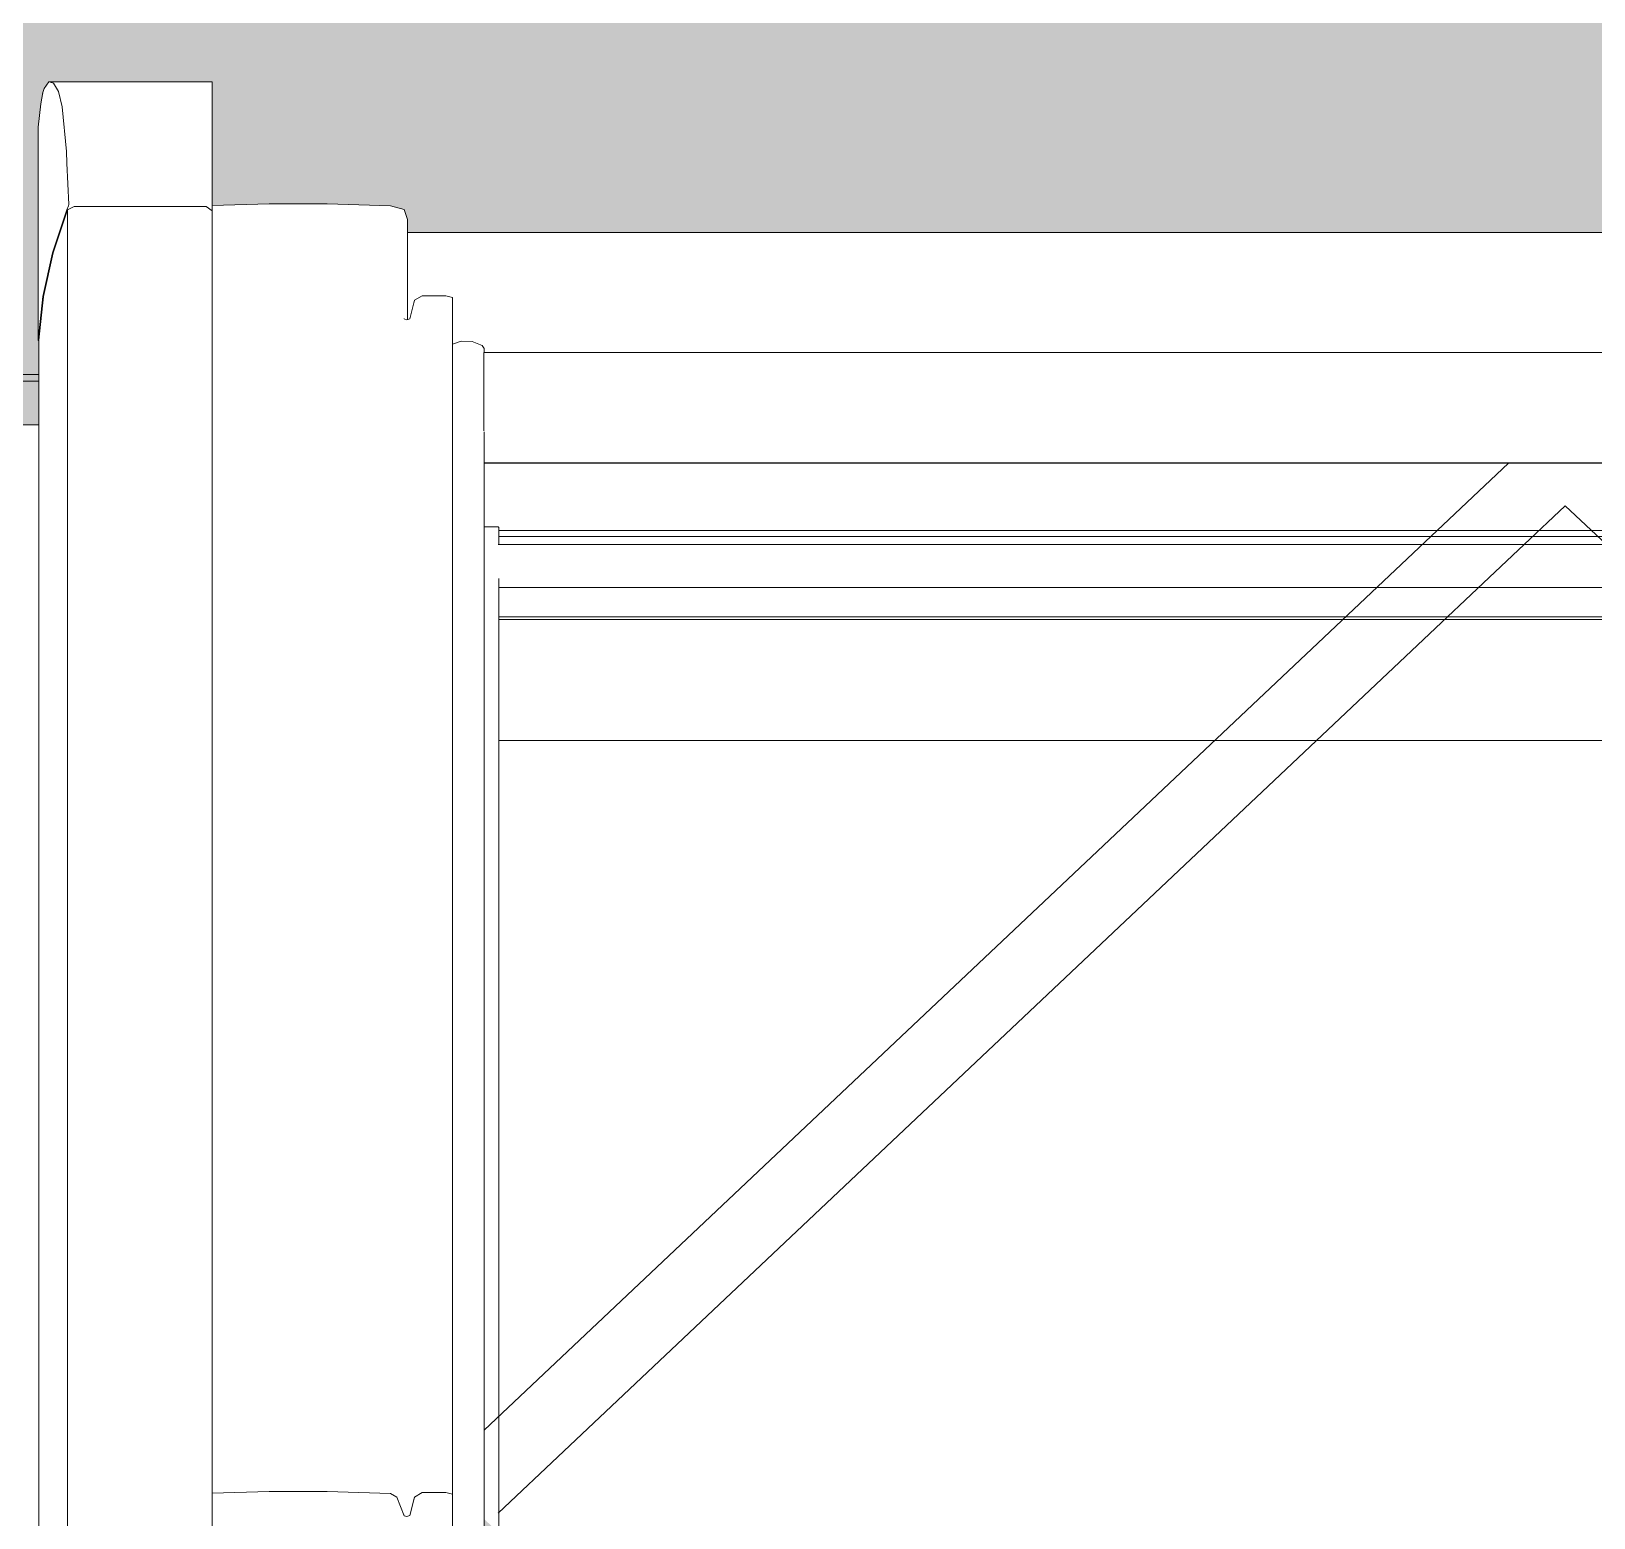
# Model space of a CAD drawing. Header units: metres. Extents: x -208 to 1512, y -277 to 123.
# Drawn here: x 829.9265 to 830.3621, y -2.5162 to -2.1018 of the extents above; entities that cross this region are included whole.
import ezdxf

# ---------------------------------------------------------------- set-up
doc = ezdxf.new("R2010")
doc.units = ezdxf.units.M
doc.header["$MEASUREMENT"] = 0
doc.linetypes.add('Wipeout_Contour', pattern=[1, 0, -1])
for name, color, linetype in [('325 Dachfenster', 7, 'Continuous'), ('330 Dachaufbau', 7, 'Continuous'), ('918 Lageplan Beschriftung.x', 7, 'Continuous')]:
    doc.layers.add(name, color=color, linetype=linetype)

# ---------------------------------------------------------------- blocks, each defined once
blk = doc.blocks.new('Dachfläche_55_5', base_point=(825.25622, 0.07))
at = {"color": 254, "linetype": 'Wipeout_Contour', "lineweight": 0, "ltscale": 3319.661494}
blk.add_wipeout([(829.06228, -2.1975), (829.06228, -2.22224), (830.76228, -2.22224), (830.76228, -2.1975)], dxfattribs=at).dxf.layer = '330 Dachaufbau'
at = {"layer": '330 Dachaufbau', "linetype": 'Continuous', "lineweight": 0, "true_color": 0x000000}
h = blk.add_hatch(color=18, dxfattribs=at)
h.paths.add_polyline_path([(828.70228, -0.4), (829.01228, -0.4), (829.01228, 0.07), (828.05728, 0.07), (828.05728, -0.77152), (826.30728, -0.77152), (826.30728, 0.07), (825.25622, 0.07), (825.27334, -4.6), (831.58228, -4.6), (831.58228, -0.82361), (828.70228, -0.82361)])
h.paths.add_polyline_path([(829.06228, -2.1975), (830.76228, -2.1975), (830.76228, -3.79873), (829.06228, -3.79873)], flags=0)
h.paths.add_polyline_path([(826.33228, -3.79873), (826.33228, -2.1975), (828.03228, -2.1975), (828.03228, -3.79873)], flags=0)
at = {"layer": '330 Dachaufbau', "color": 7, "linetype": 'Continuous', "lineweight": 18, "flags": 128}
blk.add_lwpolyline([(830.76228, -2.1975), (829.06228, -2.1975)], dxfattribs=at)
at = {"color": 254, "linetype": 'Wipeout_Contour', "lineweight": 0, "ltscale": 3319.662104}
blk.add_wipeout([(829.06228, -2.2576), (829.06228, -2.27528), (830.76228, -2.27528), (830.76228, -2.2576)], dxfattribs=at).dxf.layer = '330 Dachaufbau'
at = {"layer": '330 Dachaufbau', "color": 7, "linetype": 'Continuous', "lineweight": 18, "flags": 128}
blk.add_lwpolyline([(829.06228, -2.27528), (830.76228, -2.27528)], dxfattribs=at)
at = {"color": 254, "linetype": 'Wipeout_Contour', "lineweight": 0, "ltscale": 3319.661817}
blk.add_wipeout([(829.06228, -2.22224), (829.06228, -2.2576), (830.76228, -2.2576), (830.76228, -2.22224)], dxfattribs=at).dxf.layer = '330 Dachaufbau'
blk = doc.blocks.new('VELUX SlopeRoofBundle[41]_5', base_point=(825.25728, 0))
at = {"color": 254, "linetype": 'Wipeout_Contour', "lineweight": 0, "ltscale": 4149.568361}
blk.add_wipeout([(829.92843, -2.18793), (829.92973, -2.17569), (829.92973, -2.11886), (829.9292, -2.12203), (829.92843, -2.12852)], dxfattribs=at).dxf.layer = '325 Dachfenster'
at = {"color": 254, "linetype": 'Wipeout_Contour', "lineweight": 0, "ltscale": 3319.926996}
blk.add_wipeout([(829.93643, -2.13852), (829.93643, -2.15157), (829.93685, -2.15046), (829.93694, -2.15004)], dxfattribs=at).dxf.layer = '325 Dachfenster'
at = {"color": 254, "linetype": 'Wipeout_Contour', "lineweight": 0, "ltscale": 3321.42876}
blk.add_wipeout([(830.05263, -2.20216), (830.65563, -2.20216), (830.65563, -2.19156), (830.05263, -2.19156)], dxfattribs=at).dxf.layer = '325 Dachfenster'
at = {"color": 254, "linetype": 'Wipeout_Contour', "lineweight": 0, "ltscale": 4149.128656}
blk.add_wipeout([(829.91413, -2.22338), (829.92863, -2.22338), (829.92863, -2.21296), (829.92863, -2.21148), (829.91413, -2.21147)], dxfattribs=at).dxf.layer = '325 Dachfenster'
at = {"color": 254, "linetype": 'Wipeout_Contour', "lineweight": 0, "ltscale": 6642.857468}
blk.add_wipeout([(830.65563, -2.21235), (830.05263, -2.21235), (830.05263, -2.2132), (830.05273, -2.21347), (830.05273, -2.21425), (830.65553, -2.21425), (830.65553, -2.21347), (830.65563, -2.2132)], dxfattribs=at).dxf.layer = '325 Dachfenster'
at = {"color": 254, "linetype": 'Wipeout_Contour', "lineweight": 0, "ltscale": 3321.429014}
blk.add_wipeout([(830.05273, -2.21934), (830.05273, -2.2221), (830.65553, -2.2221), (830.65553, -2.21934)], dxfattribs=at).dxf.layer = '325 Dachfenster'
at = {"color": 254, "linetype": 'Wipeout_Contour', "lineweight": 0, "ltscale": 3319.956467}
blk.add_wipeout([(829.99283, -2.50891), (829.97693, -2.50942), (829.97693, -2.69331), (829.99283, -2.69331)], dxfattribs=at).dxf.layer = '325 Dachfenster'
at = {"color": 254, "linetype": 'Wipeout_Contour', "lineweight": 0, "ltscale": 3320.134755}
blk.add_wipeout([(830.02843, -2.51053), (830.02843, -2.69331), (830.03043, -2.69331), (830.03043, -2.51569)], dxfattribs=at).dxf.layer = '325 Dachfenster'
at = {"color": 254, "linetype": 'Wipeout_Contour', "lineweight": 0, "ltscale": 3320.188867}
blk.add_wipeout([(830.04203, -2.50919), (830.04203, -2.69331), (830.04393, -2.69331), (830.04393, -2.50968)], dxfattribs=at).dxf.layer = '325 Dachfenster'
at = {"color": 254, "linetype": 'Wipeout_Contour', "lineweight": 0, "ltscale": 4979.824507}
blk.add_wipeout([(829.93013, -2.11774), (829.92973, -2.11886), (829.92973, -2.17569), (829.93243, -2.16352), (829.93243, -2.11619), (829.93143, -2.11589)], dxfattribs=at).dxf.layer = '325 Dachfenster'
at = {"color": 254, "linetype": 'Wipeout_Contour', "lineweight": 0, "ltscale": 3321.428839}
blk.add_wipeout([(830.05263, -2.20648), (830.65563, -2.20648), (830.65563, -2.20216), (830.05263, -2.20216)], dxfattribs=at).dxf.layer = '325 Dachfenster'
at = {"color": 254, "linetype": 'Wipeout_Contour', "lineweight": 0, "ltscale": 3321.42895}
blk.add_wipeout([(830.05273, -2.21531), (830.65553, -2.21531), (830.65553, -2.21425), (830.05273, -2.21425)], dxfattribs=at).dxf.layer = '325 Dachfenster'
at = {"color": 254, "linetype": 'Wipeout_Contour', "lineweight": 0, "ltscale": 8296.820949}
blk.add_wipeout([(829.91413, -2.22338), (829.91413, -2.84047), (829.92651, -2.84047), (829.92653, -2.79316), (829.92653, -2.77719), (829.92783, -2.76329), (829.92843, -2.76014), (829.92843, -2.76012), (829.92863, -2.75824), (829.92863, -2.22338)], dxfattribs=at).dxf.layer = '325 Dachfenster'
at = {"color": 254, "linetype": 'Wipeout_Contour', "lineweight": 0, "ltscale": 3321.429029}
blk.add_wipeout([(830.05273, -2.22217), (830.65553, -2.22217), (830.65553, -2.2221), (830.05273, -2.2221)], dxfattribs=at).dxf.layer = '325 Dachfenster'
at = {"color": 254, "linetype": 'Wipeout_Contour', "lineweight": 0, "ltscale": 3320.127079}
blk.add_wipeout([(830.02663, -2.50947), (830.02663, -2.69331), (830.02843, -2.69331), (830.02843, -2.51053)], dxfattribs=at).dxf.layer = '325 Dachfenster'
at = {"color": 254, "linetype": 'Wipeout_Contour', "lineweight": 0, "ltscale": 6639.359802}
blk.add_wipeout([(829.93273, -2.11624), (829.93243, -2.11619), (829.93243, -2.16352), (829.93643, -2.15157), (829.93643, -2.13852), (829.93631, -2.13533), (829.9351, -2.1228), (829.93414, -2.11859)], dxfattribs=at).dxf.layer = '325 Dachfenster'
at = {"color": 254, "linetype": 'Wipeout_Contour', "lineweight": 0, "ltscale": 3321.428889}
blk.add_wipeout([(830.05263, -2.2115), (830.65563, -2.2115), (830.65563, -2.20648), (830.05263, -2.20648)], dxfattribs=at).dxf.layer = '325 Dachfenster'
at = {"color": 254, "linetype": 'Wipeout_Contour', "lineweight": 0, "ltscale": 3321.428959}
blk.add_wipeout([(830.05273, -2.21595), (830.65553, -2.21595), (830.65553, -2.21531), (830.05273, -2.21531)], dxfattribs=at).dxf.layer = '325 Dachfenster'
at = {"color": 254, "linetype": 'Wipeout_Contour', "lineweight": 0, "ltscale": 3320.088267}
blk.add_wipeout([(830.00903, -2.50891), (830.00903, -2.69331), (830.02663, -2.69331), (830.02663, -2.50947)], dxfattribs=at).dxf.layer = '325 Dachfenster'
at = {"color": 254, "linetype": 'Wipeout_Contour', "lineweight": 0, "ltscale": 3320.140302}
blk.add_wipeout([(830.03043, -2.51569), (830.03043, -2.69331), (830.03123, -2.69331), (830.03123, -2.51591)], dxfattribs=at).dxf.layer = '325 Dachfenster'
at = {"color": 254, "linetype": 'Wipeout_Contour', "lineweight": 0, "ltscale": 4150.215085}
blk.add_wipeout([(829.93143, -2.11589), (829.93243, -2.11619), (829.93273, -2.11624), (829.97693, -2.11624), (829.97693, -2.11589)], dxfattribs=at).dxf.layer = '325 Dachfenster'
at = {"color": 254, "linetype": 'Wipeout_Contour', "lineweight": 0, "ltscale": 3319.812041}
blk.add_wipeout([(829.97693, -2.11859), (829.93414, -2.11859), (829.9351, -2.1228), (829.97693, -2.1228)], dxfattribs=at).dxf.layer = '325 Dachfenster'
at = {"color": 254, "linetype": 'Wipeout_Contour', "lineweight": 0, "ltscale": 3321.42892}
blk.add_wipeout([(830.05263, -2.21235), (830.65563, -2.21235), (830.65563, -2.2115), (830.05263, -2.2115)], dxfattribs=at).dxf.layer = '325 Dachfenster'
at = {"color": 254, "linetype": 'Wipeout_Contour', "lineweight": 0, "ltscale": 3321.428985}
blk.add_wipeout([(830.05273, -2.21666), (830.05273, -2.21934), (830.65553, -2.21934), (830.65553, -2.21666)], dxfattribs=at).dxf.layer = '325 Dachfenster'
at = {"color": 254, "linetype": 'Wipeout_Contour', "lineweight": 0, "ltscale": 3320.020658}
blk.add_wipeout([(829.99283, -2.50891), (829.99283, -2.69331), (830.00903, -2.69331), (830.00903, -2.50891)], dxfattribs=at).dxf.layer = '325 Dachfenster'
at = {"color": 254, "linetype": 'Wipeout_Contour', "lineweight": 0, "ltscale": 3320.143503}
blk.add_wipeout([(830.03123, -2.51591), (830.03123, -2.69331), (830.03203, -2.69331), (830.03203, -2.51562)], dxfattribs=at).dxf.layer = '325 Dachfenster'
at = {"color": 254, "linetype": 'Wipeout_Contour', "lineweight": 0, "ltscale": 3319.800299}
blk.add_wipeout([(829.93273, -2.11624), (829.93414, -2.11859), (829.97693, -2.11859), (829.97693, -2.11624)], dxfattribs=at).dxf.layer = '325 Dachfenster'
at = {"color": 254, "linetype": 'Wipeout_Contour', "lineweight": 0, "ltscale": 3319.807879}
blk.add_wipeout([(829.9351, -2.1228), (829.93631, -2.13533), (829.97693, -2.13533), (829.97693, -2.1228)], dxfattribs=at).dxf.layer = '325 Dachfenster'
at = {"color": 254, "linetype": 'Wipeout_Contour', "lineweight": 0, "ltscale": 3319.953421}
blk.add_wipeout([(829.97693, -2.1757), (829.97693, -2.50942), (829.99283, -2.50891), (829.99283, -2.17519)], dxfattribs=at).dxf.layer = '325 Dachfenster'
at = {"color": 254, "linetype": 'Wipeout_Contour', "lineweight": 0, "ltscale": 3321.428967}
blk.add_wipeout([(830.05273, -2.21595), (830.05273, -2.21666), (830.65553, -2.21666), (830.65553, -2.21595)], dxfattribs=at).dxf.layer = '325 Dachfenster'
at = {"color": 254, "linetype": 'Wipeout_Contour', "lineweight": 0, "ltscale": 3320.147754}
blk.add_wipeout([(830.03203, -2.51562), (830.03203, -2.69331), (830.03333, -2.69331), (830.03333, -2.51046)], dxfattribs=at).dxf.layer = '325 Dachfenster'
at = {"layer": '325 Dachfenster', "linetype": 'Continuous', "lineweight": 0, "flags": 128}
blk.add_lwpolyline([(829.93143, -2.11589), (829.97693, -2.11589)], dxfattribs=at)
at = {"color": 254, "linetype": 'Wipeout_Contour', "lineweight": 0, "ltscale": 3320.017621}
blk.add_wipeout([(829.99283, -2.17519), (829.99283, -2.50891), (830.00903, -2.50891), (830.00903, -2.17519)], dxfattribs=at).dxf.layer = '325 Dachfenster'
at = {"color": 254, "linetype": 'Wipeout_Contour', "lineweight": 0, "ltscale": 3320.131651}
blk.add_wipeout([(830.02843, -2.17681), (830.02843, -2.51053), (830.03043, -2.51569), (830.03043, -2.18197)], dxfattribs=at).dxf.layer = '325 Dachfenster'
at = {"color": 254, "linetype": 'Wipeout_Contour', "lineweight": 0, "ltscale": 3320.15448}
blk.add_wipeout([(830.03333, -2.51046), (830.03333, -2.69331), (830.03543, -2.69331), (830.03543, -2.50919)], dxfattribs=at).dxf.layer = '325 Dachfenster'
at = {"color": 254, "linetype": 'Wipeout_Contour', "lineweight": 0, "ltscale": 3319.951382}
blk.add_wipeout([(829.97693, -2.15039), (829.97693, -2.1757), (829.99283, -2.17519), (829.99283, -2.14987)], dxfattribs=at).dxf.layer = '325 Dachfenster'
at = {"color": 254, "linetype": 'Wipeout_Contour', "lineweight": 0, "ltscale": 3320.124028}
blk.add_wipeout([(830.02663, -2.50947), (830.02843, -2.51053), (830.02843, -2.17681), (830.02663, -2.17575)], dxfattribs=at).dxf.layer = '325 Dachfenster'
at = {"color": 254, "linetype": 'Wipeout_Contour', "lineweight": 0, "ltscale": 3320.171859}
blk.add_wipeout([(830.03543, -2.69331), (830.04203, -2.69331), (830.04203, -2.50919), (830.03543, -2.50919)], dxfattribs=at).dxf.layer = '325 Dachfenster'
at = {"color": 254, "linetype": 'Wipeout_Contour', "lineweight": 0, "ltscale": 4150.258747}
blk.add_wipeout([(829.93631, -2.13533), (829.93643, -2.13852), (829.93694, -2.15004), (829.97693, -2.15004), (829.97693, -2.13533)], dxfattribs=at).dxf.layer = '325 Dachfenster'
at = {"color": 254, "linetype": 'Wipeout_Contour', "lineweight": 0, "ltscale": 3320.08522}
blk.add_wipeout([(830.00903, -2.50891), (830.02663, -2.50947), (830.02663, -2.17575), (830.00903, -2.17519)], dxfattribs=at).dxf.layer = '325 Dachfenster'
at = {"color": 254, "linetype": 'Wipeout_Contour', "lineweight": 0, "ltscale": 4980.951871}
blk.add_wipeout([(830.03043, -2.51569), (830.03123, -2.51591), (830.03123, -2.18222), (830.03053, -2.18204), (830.03053, -2.182), (830.03043, -2.18197)], dxfattribs=at).dxf.layer = '325 Dachfenster'
at = {"layer": '325 Dachfenster', "linetype": 'Continuous', "lineweight": 0, "flags": 128}
blk.add_lwpolyline([(830.02843, -2.51053), (830.02663, -2.50947)], dxfattribs=at)
at = {"color": 254, "linetype": 'Wipeout_Contour', "lineweight": 0, "ltscale": 11622.31024}
blk.add_wipeout([(829.92973, -2.17569), (829.92843, -2.18793), (829.92863, -2.18808), (829.92863, -2.18793), (829.92993, -2.17569), (829.93263, -2.16352), (829.93663, -2.15157), (829.93843, -2.15061), (829.97523, -2.15061), (829.97693, -2.15186), (829.97693, -2.15046), (829.93685, -2.15046), (829.93643, -2.15157), (829.93243, -2.16352)], dxfattribs=at).dxf.layer = '325 Dachfenster'
at = {"color": 254, "linetype": 'Wipeout_Contour', "lineweight": 0, "ltscale": 3320.015603}
blk.add_wipeout([(829.99283, -2.17519), (830.00903, -2.17519), (830.00903, -2.14987), (829.99283, -2.14987)], dxfattribs=at).dxf.layer = '325 Dachfenster'
at = {"color": 254, "linetype": 'Wipeout_Contour', "lineweight": 0, "ltscale": 3320.140489}
blk.add_wipeout([(830.03123, -2.18222), (830.03123, -2.51591), (830.03203, -2.51562), (830.03203, -2.18194)], dxfattribs=at).dxf.layer = '325 Dachfenster'
at = {"color": 254, "linetype": 'Wipeout_Contour', "lineweight": 0, "ltscale": 3319.837299}
blk.add_wipeout([(829.93694, -2.15004), (829.93685, -2.15046), (829.97693, -2.15046), (829.97693, -2.15004)], dxfattribs=at).dxf.layer = '325 Dachfenster'
at = {"color": 254, "linetype": 'Wipeout_Contour', "lineweight": 0, "ltscale": 4149.322446}
blk.add_wipeout([(829.92863, -2.18793), (829.92863, -2.75824), (829.92973, -2.74788), (829.92993, -2.74698), (829.92993, -2.17569)], dxfattribs=at).dxf.layer = '325 Dachfenster'
at = {"color": 254, "linetype": 'Wipeout_Contour', "lineweight": 0, "ltscale": 3320.14469}
blk.add_wipeout([(830.03203, -2.18194), (830.03203, -2.51562), (830.03333, -2.51046), (830.03333, -2.17678)], dxfattribs=at).dxf.layer = '325 Dachfenster'
at = {"layer": '325 Dachfenster', "linetype": 'Continuous', "lineweight": 0, "flags": 128}
for points in [[(830.03043, -2.51569), (830.02843, -2.51053)], [(830.03123, -2.51591), (830.03043, -2.51569)], [(830.03203, -2.51562), (830.03123, -2.51591)]]:
    blk.add_lwpolyline(points, dxfattribs=at)
at = {"color": 254, "linetype": 'Wipeout_Contour', "lineweight": 0, "ltscale": 4149.253178}
blk.add_wipeout([(829.92993, -2.17569), (829.92993, -2.74698), (829.93243, -2.73571), (829.93263, -2.73511), (829.93263, -2.16352)], dxfattribs=at).dxf.layer = '325 Dachfenster'
at = {"color": 254, "linetype": 'Wipeout_Contour', "lineweight": 0, "ltscale": 3320.151467}
blk.add_wipeout([(830.03333, -2.17678), (830.03333, -2.51046), (830.03543, -2.50919), (830.03543, -2.1755)], dxfattribs=at).dxf.layer = '325 Dachfenster'
at = {"layer": '325 Dachfenster', "linetype": 'Continuous', "lineweight": 0, "flags": 128}
for points in [[(829.92843, -2.12852), (829.92843, -2.18793)], [(829.92843, -2.18793), (829.92863, -2.18808)], [(829.92863, -2.18793), (829.92863, -2.75824)], [(829.92863, -2.21148), (829.91413, -2.21147), (829.89963, -2.21148)]]:
    blk.add_lwpolyline(points, dxfattribs=at)
at = {"color": 254, "linetype": 'Wipeout_Contour', "lineweight": 0, "ltscale": 4149.246317}
blk.add_wipeout([(829.93663, -2.15157), (829.93263, -2.16352), (829.93263, -2.73511), (829.93643, -2.72376), (829.93663, -2.72323)], dxfattribs=at).dxf.layer = '325 Dachfenster'
at = {"color": 254, "linetype": 'Wipeout_Contour', "lineweight": 0, "ltscale": 3319.798973}
blk.add_wipeout([(830.02843, -2.17681), (830.03043, -2.1819), (830.03143, -2.15426), (830.03043, -2.1515)], dxfattribs=at).dxf.layer = '325 Dachfenster'
at = {"color": 254, "linetype": 'Wipeout_Contour', "lineweight": 0, "ltscale": 3320.168894}
blk.add_wipeout([(830.03543, -2.1755), (830.03543, -2.50919), (830.04203, -2.50919), (830.04203, -2.1755)], dxfattribs=at).dxf.layer = '325 Dachfenster'
at = {"layer": '325 Dachfenster', "linetype": 'Continuous', "lineweight": 0, "flags": 128}
for points in [[(830.03333, -2.51046), (830.03203, -2.51562)], [(830.03543, -2.50919), (830.03333, -2.51046)]]:
    blk.add_lwpolyline(points, dxfattribs=at)
at = {"color": 254, "linetype": 'Wipeout_Contour', "lineweight": 0, "ltscale": 4980.326773}
blk.add_wipeout([(829.93663, -2.15157), (829.93663, -2.72323), (829.93688, -2.72258), (829.93697, -2.72249), (829.93843, -2.72249), (829.93843, -2.15061)], dxfattribs=at).dxf.layer = '325 Dachfenster'
at = {"color": 254, "linetype": 'Wipeout_Contour', "lineweight": 0, "ltscale": 2490.121922}
blk.add_wipeout([(830.03043, -2.1515), (830.02663, -2.17575), (830.02843, -2.17681)], dxfattribs=at).dxf.layer = '325 Dachfenster'
at = {"color": 254, "linetype": 'Wipeout_Contour', "lineweight": 0, "ltscale": 3320.18556}
blk.add_wipeout([(830.04203, -2.1755), (830.04203, -2.50919), (830.04393, -2.50968), (830.04393, -2.176)], dxfattribs=at).dxf.layer = '325 Dachfenster'
at = {"color": 254, "linetype": 'Wipeout_Contour', "lineweight": 0, "ltscale": 3319.84244}
blk.add_wipeout([(829.93843, -2.15061), (829.93843, -2.72249), (829.97523, -2.72249), (829.97523, -2.15061)], dxfattribs=at).dxf.layer = '325 Dachfenster'
at = {"color": 254, "linetype": 'Wipeout_Contour', "lineweight": 0, "ltscale": 3320.08318}
blk.add_wipeout([(830.00903, -2.14987), (830.00903, -2.17519), (830.02663, -2.17575), (830.02663, -2.15044)], dxfattribs=at).dxf.layer = '325 Dachfenster'
at = {"color": 254, "linetype": 'Wipeout_Contour', "lineweight": 0, "ltscale": 5810.715265}
blk.add_wipeout([(830.03043, -2.1819), (830.03046, -2.18198), (830.03053, -2.182), (830.03053, -2.18204), (830.03123, -2.18222), (830.03143, -2.18215), (830.03143, -2.15426)], dxfattribs=at).dxf.layer = '325 Dachfenster'
at = {"color": 254, "linetype": 'Wipeout_Contour', "lineweight": 0, "ltscale": 11625.003309}
blk.add_wipeout([(830.04393, -2.18441), (830.04393, -2.18898), (830.04633, -2.18816), (830.04943, -2.18823), (830.05223, -2.18936), (830.05273, -2.19021), (830.05273, -2.19134), (830.65553, -2.19134), (830.65553, -2.19021), (830.65603, -2.18936), (830.65883, -2.18823), (830.66193, -2.18816), (830.66433, -2.18898), (830.66433, -2.18441)], dxfattribs=at).dxf.layer = '325 Dachfenster'
at = {"layer": '325 Dachfenster', "linetype": 'Continuous', "lineweight": 0, "flags": 128}
for points in [[(829.92843, -2.12852), (829.9292, -2.12203), (829.92973, -2.11886), (829.93013, -2.11774), (829.93143, -2.11589), (829.93243, -2.11619), (829.93273, -2.11624), (829.93414, -2.11859), (829.9351, -2.1228), (829.93631, -2.13533), (829.93643, -2.13852), (829.93694, -2.15004)], [(829.93685, -2.15046), (829.93643, -2.15157), (829.93243, -2.16352), (829.92973, -2.17569), (829.92843, -2.18793)], [(829.92863, -2.18793), (829.92993, -2.17569), (829.93263, -2.16352), (829.93663, -2.15157)], [(829.93663, -2.15157), (829.93843, -2.15061)], [(829.93663, -2.15157), (829.93663, -2.72323)], [(829.93685, -2.15046), (829.93694, -2.15004)]]:
    blk.add_lwpolyline(points, dxfattribs=at)
at = {"color": 254, "linetype": 'Wipeout_Contour', "lineweight": 0, "ltscale": 3319.919452}
blk.add_wipeout([(829.97523, -2.15061), (829.97523, -2.72249), (829.97693, -2.72249), (829.97693, -2.15186)], dxfattribs=at).dxf.layer = '325 Dachfenster'
at = {"color": 254, "linetype": 'Wipeout_Contour', "lineweight": 0, "ltscale": 2490.591348}
blk.add_wipeout([(830.02663, -2.17575), (830.03043, -2.1515), (830.02663, -2.15044)], dxfattribs=at).dxf.layer = '325 Dachfenster'
at = {"color": 254, "linetype": 'Wipeout_Contour', "lineweight": 0, "ltscale": 3320.195577}
blk.add_wipeout([(830.04393, -2.18898), (830.04393, -2.69331), (830.04633, -2.69331), (830.04633, -2.18816)], dxfattribs=at).dxf.layer = '325 Dachfenster'
at = {"color": 254, "linetype": 'Wipeout_Contour', "lineweight": 0, "ltscale": 3321.428703}
blk.add_wipeout([(830.05263, -2.19156), (830.65563, -2.19156), (830.65563, -2.19134), (830.05263, -2.19134)], dxfattribs=at).dxf.layer = '325 Dachfenster'
at = {"layer": '325 Dachfenster', "linetype": 'Continuous', "lineweight": 0, "flags": 128}
for points in [[(829.97693, -2.15004), (829.97693, -2.13533), (829.97693, -2.1228), (829.97693, -2.11859), (829.97693, -2.11624), (829.97693, -2.11589)], [(829.93843, -2.15061), (829.97523, -2.15061)], [(829.97523, -2.15061), (829.97693, -2.15186)], [(830.03043, -2.1515), (830.02663, -2.15044), (830.00903, -2.14987), (829.99283, -2.14987), (829.97693, -2.15039)], [(829.97693, -2.15046), (829.97693, -2.15004)], [(829.97693, -2.15186), (829.97693, -2.15046)], [(830.03143, -2.15426), (830.03043, -2.1515)], [(829.97693, -2.15186), (829.97693, -2.72249)], [(830.02663, -2.50947), (830.00903, -2.50891), (829.99283, -2.50891), (829.97693, -2.50942)], [(830.04393, -2.50968), (830.04203, -2.50919), (830.03543, -2.50919)]]:
    blk.add_lwpolyline(points, dxfattribs=at)
at = {"color": 254, "linetype": 'Wipeout_Contour', "lineweight": 0, "ltscale": 3321.428414}
blk.add_wipeout([(830.03143, -2.1579), (830.03143, -2.16985), (830.67683, -2.16985), (830.67683, -2.1579)], dxfattribs=at).dxf.layer = '325 Dachfenster'
at = {"color": 254, "linetype": 'Wipeout_Contour', "lineweight": 0, "ltscale": 3319.162365}
blk.add_wipeout([(830.03043, -2.1819), (830.02843, -2.17681), (830.03043, -2.18197), (830.03046, -2.18198)], dxfattribs=at).dxf.layer = '325 Dachfenster'
at = {"color": 254, "linetype": 'Wipeout_Contour', "lineweight": 0, "ltscale": 3320.206644}
blk.add_wipeout([(830.04633, -2.18816), (830.04633, -2.69331), (830.04943, -2.69331), (830.04943, -2.18823)], dxfattribs=at).dxf.layer = '325 Dachfenster'
at = {"color": 254, "linetype": 'Wipeout_Contour', "lineweight": 0, "ltscale": 6638.843042}
blk.add_wipeout([(830.05223, -2.18936), (830.05223, -2.69331), (830.05273, -2.69331), (830.05273, -2.21347), (830.05263, -2.2132), (830.05263, -2.19134), (830.05273, -2.19134), (830.05273, -2.19021)], dxfattribs=at).dxf.layer = '325 Dachfenster'
at = {"layer": '325 Dachfenster', "linetype": 'Continuous', "lineweight": 0, "flags": 128}
blk.add_lwpolyline([(830.04633, -2.18816), (830.04393, -2.18898)], dxfattribs=at)
at = {"color": 254, "linetype": 'Wipeout_Contour', "lineweight": 0, "ltscale": 3321.428351}
blk.add_wipeout([(830.03143, -2.15783), (830.03143, -2.1579), (830.67683, -2.1579), (830.67683, -2.15783)], dxfattribs=at).dxf.layer = '325 Dachfenster'
at = {"color": 254, "linetype": 'Wipeout_Contour', "lineweight": 0, "ltscale": 13285.714575}
blk.add_wipeout([(830.03143, -2.18215), (830.03203, -2.18194), (830.03333, -2.17678), (830.03543, -2.1755), (830.04203, -2.1755), (830.04393, -2.176), (830.04393, -2.18441), (830.66433, -2.18441), (830.66433, -2.176), (830.66623, -2.1755), (830.67283, -2.1755), (830.67493, -2.17678), (830.67623, -2.18194), (830.67683, -2.18215), (830.67683, -2.16985), (830.03143, -2.16985)], dxfattribs=at).dxf.layer = '325 Dachfenster'
at = {"color": 254, "linetype": 'Wipeout_Contour', "lineweight": 0, "ltscale": 3320.218449}
blk.add_wipeout([(830.04943, -2.18823), (830.04943, -2.69331), (830.05223, -2.69331), (830.05223, -2.18936)], dxfattribs=at).dxf.layer = '325 Dachfenster'
at = {"layer": '325 Dachfenster', "linetype": 'Continuous', "lineweight": 0, "flags": 128}
for points in [[(830.03143, -2.18215), (830.03143, -2.15426)], [(830.03143, -2.15783), (830.67683, -2.15783)], [(830.03203, -2.18194), (830.03333, -2.17678)], [(830.03333, -2.17678), (830.03543, -2.1755)], [(830.03543, -2.1755), (830.04203, -2.1755), (830.04393, -2.176)], [(830.04393, -2.176), (830.04393, -2.50968), (830.04393, -2.69331)], [(830.03046, -2.18198), (830.03043, -2.1819)], [(830.03053, -2.182), (830.03053, -2.18204)], [(830.03053, -2.18204), (830.03123, -2.18222)], [(830.03123, -2.18222), (830.03203, -2.18194)], [(830.04943, -2.18823), (830.04633, -2.18816)], [(830.05223, -2.18936), (830.04943, -2.18823)], [(830.05273, -2.19021), (830.05223, -2.18936)], [(830.05273, -2.19021), (830.05273, -2.19134)], [(830.05263, -2.19134), (830.05263, -2.19156)], [(830.05263, -2.19134), (830.65563, -2.19134)], [(830.05263, -2.19156), (830.05263, -2.20216), (830.05263, -2.20648), (830.05263, -2.2115), (830.05263, -2.21235), (830.05263, -2.2132)]]:
    blk.add_lwpolyline(points, dxfattribs=at)
at = {"color": 254, "linetype": 'Wipeout_Contour', "lineweight": 0, "ltscale": 2490.952363}
blk.add_wipeout([(830.05273, -2.22217), (830.05273, -2.49183), (830.33826, -2.22217)], dxfattribs=at).dxf.layer = '325 Dachfenster'
at = {"color": 254, "linetype": 'Wipeout_Contour', "lineweight": 0, "ltscale": 6642.864972}
blk.add_wipeout([(830.05273, -2.49183), (830.05273, -2.51658), (830.23987, -2.69331), (830.46839, -2.69331), (830.65553, -2.51658), (830.65553, -2.49183), (830.37001, -2.22217), (830.33826, -2.22217)], dxfattribs=at).dxf.layer = '325 Dachfenster'
at = {"layer": '325 Dachfenster', "linetype": 'Continuous', "lineweight": 0, "flags": 128}
for points in [[(830.05273, -2.21347), (830.05273, -2.69331)], [(830.05273, -2.2221), (830.65553, -2.2221)], [(830.33826, -2.22217), (830.05273, -2.49183)], [(830.05273, -2.22217), (830.65553, -2.22217)], [(830.35413, -2.23405), (830.34268, -2.24487), (830.33294, -2.25406), (830.0567, -2.51496)], [(830.35413, -2.23405), (830.36559, -2.24487), (830.37532, -2.25406), (830.65157, -2.51496)], [(830.05273, -2.23992), (830.05663, -2.23992)], [(830.05663, -2.23992), (830.05683, -2.24013)], [(830.05683, -2.24013), (830.05683, -2.24487)], [(830.05683, -2.24098), (830.65143, -2.24098)], [(830.05683, -2.24268), (830.65143, -2.24268)], [(830.0567, -2.24487), (830.65157, -2.24487)], [(830.05683, -2.25435), (830.05683, -2.69331)], [(830.05683, -2.25689), (830.65143, -2.25689)], [(830.05683, -2.26502), (830.65143, -2.26502)], [(830.05683, -2.2658), (830.65143, -2.2658)], [(830.05683, -2.29953), (830.65143, -2.29953)]]:
    blk.add_lwpolyline(points, dxfattribs=at)
blk = doc.blocks.new('Dachfläche_72_5', base_point=(830.80413, -2.19932))
at = {"layer": '325 Dachfenster', "color": 7, "linetype": 'Continuous', "lineweight": 13, "true_color": 0xf4f4f4, "flags": 128}
for points in [[(829.89963, -2.19932), (829.92863, -2.19932)], [(830.65143, -2.31926), (830.05683, -2.31926)], [(830.05683, -2.3636), (830.65143, -2.3636)]]:
    blk.add_lwpolyline(points, dxfattribs=at)
at = {"layer": '325 Dachfenster', "linetype": 'Continuous', "lineweight": 0}
blk.add_blockref('VELUX SlopeRoofBundle[41]_5', (825.25728, 0), dxfattribs=at)

msp = doc.modelspace()

# ---------------------------------------------------------------- block references
at = {"layer": '330 Dachaufbau', "color": 7, "linetype": 'Continuous', "lineweight": 18}
msp.add_blockref('Dachfläche_55_5', (825.25622, 0.07), dxfattribs=at)

# ---------------------------------------------------------------- next in the draw order: hatches: boundary and pattern name
at = {"layer": '918 Lageplan Beschriftung.x', "linetype": 'Continuous', "lineweight": 0, "true_color": 0x3f0000}
msp.add_hatch(color=18, dxfattribs=at).paths.add_polyline_path([(825.31254, -15.07), (830.63228, -15.07), (830.63228, -15.97), (838.86228, -15.97), (838.86228, -15.07), (844.19207, -15.07), (844.24254, 0.07), (838.34728, 0.07), (838.34728, 0.8), (831.14728, 0.8), (831.14728, 0.07), (825.25702, 0.07)])

# ---------------------------------------------------------------- next in the draw order: block references
at = {"layer": '325 Dachfenster', "color": 7, "linetype": 'Continuous', "lineweight": 13, "true_color": 0xf4f4f4}
msp.add_blockref('Dachfläche_72_5', (830.80413, -2.19932), dxfattribs=at)

doc.saveas('drawing.dxf')
